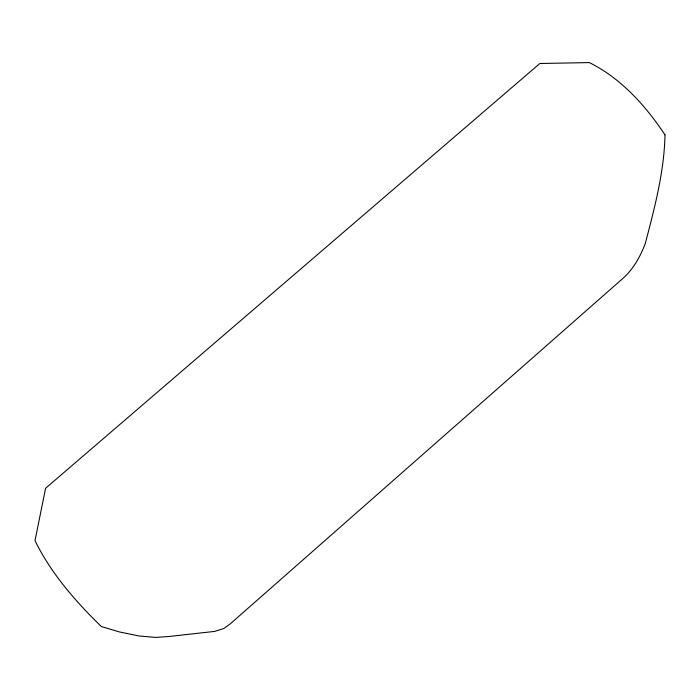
<?xml version="1.0" encoding="UTF-8"?>
<svg xmlns="http://www.w3.org/2000/svg" width="700" height="700" viewBox="0 0 700 700"><rect width="100%" height="100%" fill="white"/><g stroke="black" fill="none" stroke-linecap="round" stroke-linejoin="round"><path stroke-width="1.05" d="M665 134.873C664.204 171.798 654.649 207.795 645.33 243.329C640.168 257.136 632.721 270.27 621.285 279.834L230.282 623.849L223.711 628.548L214.681 631.391L168.919 636.51L155.575 637.411L139.178 635.985L119.385 631.925L101.325 626.517C75.407 601.291 51.03 573.309 35 540.654L45.587 488.285L539.84 63.499L589.339 62.589C621.04 78.26 645.663 105.779 665 134.873"/></g></svg>
